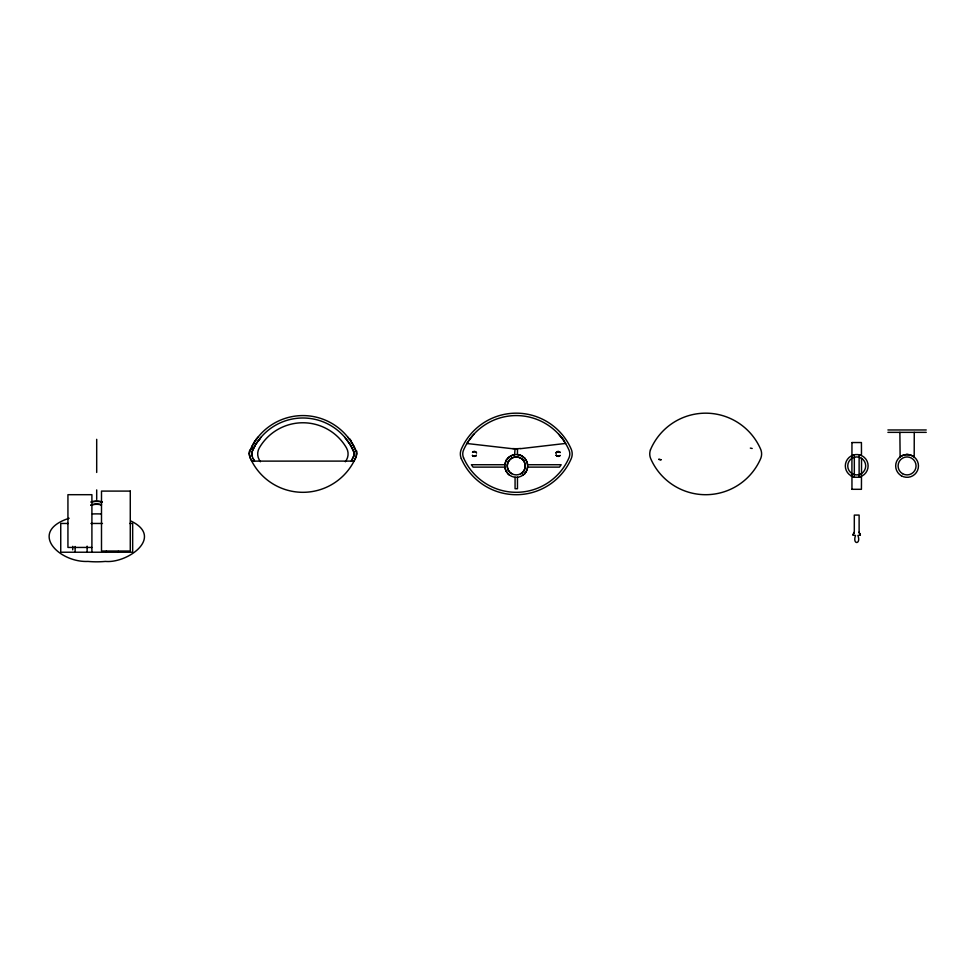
<?xml version="1.0" encoding="UTF-8"?>
<svg xmlns="http://www.w3.org/2000/svg" width="975" height="975" viewBox="0 0 975 975"><rect width="100%" height="100%" fill="white"/><g stroke="black" fill="none" stroke-linecap="round" stroke-linejoin="round"><path stroke-width="1.46" d="M249.368 453.741L249.381 454.216A15.734 8.592 -50.5 0 0 249.393 454.63L249.429 454.972A16.758 8.653 -54.5 0 0 249.515 455.362L249.563 455.837M353.998 454.399L353.803 452.242M249.442 452.814L249.637 451.669M507.353 464.746L507.585 463.6A21.06 12.066 -11.8 0 1 507.804 462.845L507.975 462.455M251.903 452.522L252.354 451.059A55.148 55.148 0 0 1 353.425 451.059A8.824 6.216 26.2 0 1 353.608 451.401A9.372 6.447 28.5 0 1 353.864 452.217L353.937 452.766M353.754 455.825L351.695 460.358A55.148 55.148 0 0 0 353.425 456.812L353.742 455.934A7.191 7.191 0 0 0 353.425 451.059M252.245 451.34L252.038 451.937A7.191 7.191 0 0 0 252.354 456.812A55.148 55.148 0 0 0 254.097 460.444L254.499 461.102M555.982 453.107L556.53 452.242A11.298 2.974 -89.2 0 0 556.396 452.412A5.411 1.45 89.9 0 0 556.006 452.948M355.68 457.592L353.986 461.102L251.806 461.126L251.282 460.115M250.039 450.401L250.173 450.097A57.537 57.537 0 0 1 355.631 450.097L355.753 450.426A10.932 7.483 33.1 0 1 355.899 450.877M505.769 461.516L506.598 459.92M253.39 448.841L255.145 445.563M508.17 462.028L508.901 460.761M251.611 447.025L253.5 443.613M351.658 460.419L351.28 461.102M476.336 455.227L476.3 455.276A9.945 2.633 -89.6 0 1 476.08 455.557L475.69 455.898M466.952 443.503L512.558 448.732M526.098 471.681L524.977 473.265M467.013 443.406L468.695 440.761M523.831 470.791L524.087 470.352A26.849 15.076 12.4 0 0 524.562 469.426L524.745 468.926A28.226 15.88 13.6 0 0 524.952 468.244L525.184 467.098A27.58 15.551 14.4 0 0 525.281 466.355L525.257 466.245A26.106 14.698 15.1 0 0 525.196 465.136M255.962 444.173L257.936 441.2M255.194 440.956L255.706 440.2A29.884 15.527 -51.5 0 1 256.437 438.908M506.951 459.383L508.133 457.957M469.755 439.25L470.767 437.909M256.571 438.994L257.985 437.153M476.202 455.41L476.153 455.471A21.17 4.57 -89.6 0 1 475.849 455.739M259.63 438.933L261.105 437.153M560.125 455.41L560.064 455.471A15.356 4.083 -88.5 0 1 559.528 455.898A24.728 6.545 -88.2 0 1 559.004 456.178M471.607 436.849L473.947 434.143M509.791 459.688L509.438 460.078A9.482 5.582 -22 0 0 509.194 460.456A9.457 5.35 -23.9 0 0 508.877 460.761M559.857 455.691L559.76 455.776A27.117 5.947 -87.3 0 1 559.431 456.02A34.149 7.447 -86.8 0 1 559.138 456.154A41.779 9.104 -86.8 0 1 558.748 456.288A32.468 8.629 -88.6 0 1 558.431 456.324L558.407 456.324A33.808 8.982 -89.1 0 1 557.919 456.312A32.285 8.58 -89.6 0 1 557.627 456.276A29.36 7.788 90 0 1 557.359 456.142A26.447 7.02 89.9 0 1 557.115 456.056L557.03 456.008A18.647 4.948 89.8 0 1 556.676 455.861A20.256 4.363 89.5 0 1 556.457 455.52A10.603 2.815 89.7 0 1 556.335 455.398L556.323 455.386A14.235 3.083 89.7 0 0 556.445 455.52L556.664 455.752A27.641 5.96 89.6 0 0 556.932 455.922L557.03 456.008M508.926 457.214L511.363 455.642M521.82 472.997L522.941 471.949A22.705 12.59 9.6 0 0 523.916 470.815M900.12 456.897L899.876 432.352M510.912 458.701L512.009 458.006A8.068 6.496 -3.7 0 1 512.533 457.714M900.997 456.288L903.203 455.215A7.288 3.059 -3.7 0 1 903.642 455.093L903.606 455.069A7.252 3.4 -1.7 0 1 903.983 454.911L904.605 454.801M556.981 451.888A26.24 5.667 -89.6 0 0 556.542 452.229A16.514 4.375 -89.6 0 1 556.92 451.913L557.066 451.839M473.338 451.742L473.204 451.803A26.337 5.777 -87.4 0 0 472.851 451.986A18.988 4.205 -87.9 0 0 472.546 452.254L472.546 452.315A12.151 3.254 -89 0 1 472.692 452.144L472.851 452.034A19.488 5.168 -88.2 0 1 473.119 451.888L473.204 451.803A37.452 8.153 -86.6 0 1 473.558 451.669L473.594 451.644A27.775 7.361 -88.2 0 0 473.338 451.791M861.486 476.263L861.547 458.335M852.174 455.483L854.356 454.777M861.193 476.397L859.085 477.055M69.14 518.261C27.568 531.728 59.231 562.794 87.982 561.429A95.16 95.16 0 0 0 105.422 561.417C127.713 563.55 164.775 536.957 130.601 520.894M474.935 456.251L474.91 456.263A48.665 10.615 88.8 0 1 474.52 456.3L474.484 456.324A32.236 8.556 89.9 0 0 474.935 456.239L475.032 456.227A28.604 7.581 -89.7 0 0 475.288 456.081L475.508 456.008A20.877 5.533 -89.6 0 0 475.763 455.861M513.143 454.972L513.642 454.837A10.177 8.946 -0.7 0 1 514.593 454.667M514.508 457.104L515.97 456.934A7.8 6.764 0 0 1 517.055 456.958L519.967 457.726M514.593 454.655L515.068 448.89A16.307 6.874 0 0 1 513.801 448.878L513.715 448.817M520.613 448.658L565.549 443.442M906.567 454.545L906.604 454.545A6.057 3.181 0 0 1 907.53 454.569L907.567 454.545M887.908 429.963L926.238 429.963M887.908 432.352L926.238 432.352M852.016 442.54L861.425 442.54L861.486 454.533M852.016 489.304L861.425 489.304L861.486 477.311M68.287 523.465L60.743 523.465L60.743 552.228L132.661 552.228L132.661 523.465L129.651 523.465M90.931 523.465L102.472 523.465M91.906 547.438L67.933 547.438L67.933 494.691L91.906 494.691L91.906 552.228M515.068 448.89L517.469 448.89L517.469 454.594L518.31 454.716A10.177 8.933 0.8 0 1 518.858 454.85L519.833 455.106A10.03 8.446 3.1 0 1 520.784 455.362M750.348 448.098L752.188 448.488M908.322 454.606L908.554 454.63A6.203 3.181 0.3 0 1 909.102 454.63M558.638 451.571L558.541 451.559A33.662 8.946 88.9 0 0 558.139 451.535A49.969 10.908 88.2 0 0 557.81 451.583A33.455 8.885 89.5 0 1 558.127 451.547A48.921 10.664 87 0 1 558.638 451.608L558.882 451.632M909.041 454.703L909.078 454.716A6.691 3.364 0.6 0 1 909.504 454.825A6.727 3.169 1.6 0 1 909.931 454.947L910.114 454.947A7.227 3.327 2 0 1 910.479 455.069M474.898 451.632A32.565 8.653 -89.8 0 0 474.581 451.559A33.833 8.994 -89.2 0 0 474.252 451.535L474.203 451.535A33.15 8.812 -88.8 0 0 473.911 451.583A45.216 9.86 -87 0 0 473.594 451.62A30.859 8.214 -88.9 0 1 473.899 451.547L474.386 451.535A49.469 10.798 -88.1 0 1 474.801 451.571L474.837 451.596A45.63 9.945 -89.1 0 1 475.093 451.644L475.349 451.778A35.124 7.617 -90 0 1 475.593 451.888L475.776 452.034A23.558 5.082 89.7 0 1 475.995 452.193A8.897 2.364 89.7 0 1 476.495 452.875L476.556 453.07M859.085 454.777L861.266 455.483M854.356 477.055L852.223 476.385M474.898 451.608L474.935 451.62A29.311 7.776 89.9 0 1 475.191 451.681L475.227 451.717M910.492 455.057L912.758 456.056A7.715 0.938 23 0 1 913.051 456.361M520.735 455.447L521.491 455.8A9.969 7.678 8.2 0 1 522.478 456.324M851.906 476.239L851.955 442.553M560.125 452.558A9.921 2.645 88.7 0 0 559.991 452.388L559.138 451.717A34.186 7.471 87.1 0 1 559.406 451.754M511.778 473.704A8.994 8.994 0 0 1 511.778 458.14A8.994 8.994 0 0 1 525.257 465.916A8.994 8.994 0 0 1 511.778 473.704L510.51 472.826M475.605 451.913L475.325 451.766A41.706 9.08 -89.4 0 0 475.093 451.62M522.442 456.349L523.222 456.897M913.453 456.483L914.197 457.043L914.257 432.352M521.625 458.701L521.649 458.713A8.482 6.106 10.8 0 1 522.039 459.042L522.624 459.566A9.019 5.947 16 0 1 522.941 459.834M523.234 456.909L524.538 458.092M472.778 455.776L472.875 455.849A26.386 5.777 87.1 0 0 473.021 455.934L473.253 456.081A37.574 8.178 86.7 0 0 473.582 456.202L473.692 456.251A44.448 9.689 86.9 0 0 473.899 456.312L474.484 456.324A33.711 8.958 89.2 0 1 474.021 456.324L473.935 456.3A31.785 8.434 88.4 0 1 473.728 456.227L473.497 456.19A25.642 6.801 88.3 0 1 473.216 456.044L473.021 455.959A17.855 4.753 88.6 0 1 472.778 455.776L472.692 455.703A16.331 3.607 87.8 0 1 472.497 455.435M508.56 474.313L507.878 473.618A36.989 17.684 -11.7 0 1 507.378 472.948M476.007 452.242L476.08 452.315A13.297 2.888 90 0 1 476.288 452.473M472.412 455.423A9.506 2.559 89.3 0 0 472.534 455.569L472.619 455.63M558.614 434.155L559.041 434.631A13.65 3.327 48 0 1 560.113 435.715M344.675 437.153L349.818 444.173M560.016 435.74L561.503 437.568A12.163 2.218 48.7 0 1 561.868 437.946M347.795 437.153L349.184 438.957M563.465 440.212L565.524 443.381M350.963 441.517L352.024 443.186M350.598 445.477L351.512 447.123M506.452 471.681L505.611 469.938A46.739 23.059 -20.2 0 1 505.318 469.024L505.282 468.89A45.983 22.657 -21.2 0 1 505.111 468.073M524.062 461.443L524.867 463.296A22.096 12.578 12.7 0 1 525.05 463.978A24.07 13.626 13.7 0 1 525.245 465.087L525.232 465.136M254.085 460.358L253.183 458.555M251.696 460.931L251.721 460.98A23.047 0.658 68.1 0 1 251.647 461.199M354.157 447.025L355.607 450.097A9.592 9.592 0 0 1 355.631 457.775A57.537 57.537 0 0 1 250.148 457.775L249.758 456.629M508.292 470.072L507.585 468.244A28.336 15.953 -14.5 0 1 507.475 467.744L507.353 467.098A27.556 15.515 -15 0 1 507.268 466.367A26.142 14.747 -14.5 0 1 507.28 465.197L507.317 465.136A24.777 13.991 -14.3 0 1 507.427 464.746M352.328 448.732L352.804 449.719M556.152 455.13A6.289 1.365 89.7 0 1 556.055 454.947L556.091 455.02A5.594 1.499 -90 0 0 556.213 455.276M250.88 459.298L250.185 457.775A9.592 9.592 0 0 1 250.148 450.097M526.902 461.833L527.243 462.881A32.224 16.234 17.2 0 1 527.414 463.661L527.597 464.722L561.186 464.722L559.479 467.122L527.597 467.122A11.383 11.383 0 0 1 509.572 475.13A11.383 11.383 0 0 1 511.643 455.52A11.383 11.383 0 0 1 527.597 467.122A44.838 22.096 20.9 0 1 527.378 468.463L527.353 468.548A46.434 22.913 20.3 0 1 527.097 469.487A46.751 23.059 19.5 0 1 526.744 470.389L526.549 470.827A45.496 22.401 18 0 1 526.147 471.656M505.087 468.073L504.94 467.122L473.058 467.122L471.364 464.722L504.94 464.722L505.099 463.722A32.772 16.441 -17.8 0 1 505.379 462.845L505.452 462.369A28.092 14.442 -14.8 0 1 505.708 461.528M251.794 454.533L251.806 453.18A10.664 6.935 -34.3 0 1 251.842 452.546M860.316 535.129L857.915 535.446C861.4 544.696 852.113 544.964 855.526 535.446L853.125 535.129A3.4 2.742 0.1 0 1 853.71 533.544A3.4 2.742 0.1 0 0 854.307 531.96L854.319 515.092L859.121 515.068L859.121 531.96A3.4 2.742 0.1 0 0 859.706 533.544A3.4 2.742 0 0 1 860.303 535.129A2.401 2.401 0 0 0 859.718 533.544A2.401 2.401 0 0 1 859.121 532.118M859.121 456.056L859.121 475.788M854.319 456.056L854.319 475.788M851.955 477.311L851.955 489.292M517.469 477.25L517.469 488.731L516.25 488.743L515.068 488.731L515.068 477.25M118.28 551.326L118.28 552.228M106.287 551.228L106.287 552.228M96.696 439.323L96.696 472.448M96.696 489.913L96.696 499.48M87.116 546.171L87.116 552.228M75.124 546.463L75.124 552.228M72.723 546.329L72.723 549.839M90.748 505.111A17.026 17.026 0 0 1 101.498 504.733M90.833 505.342A16.782 16.782 0 0 1 101.424 504.965M91.15 502.162A19.707 19.707 0 0 1 102.253 502.162M91.077 501.93A19.951 19.951 0 0 1 102.326 501.93M92.393 513.971A95.16 95.16 0 0 1 101.01 513.971M345.382 461.76A50.347 50.347 0 0 0 346.491 459.932A11.992 11.992 0 0 0 346.491 447.939A50.347 50.347 0 0 0 259.289 447.939A11.992 11.992 0 0 0 259.289 459.932A50.347 50.347 0 0 0 260.398 461.76M252.428 451.011A23.485 6.435 -55.8 0 1 253.451 448.805M254.853 445.575A25.691 10.786 -51.4 0 1 255.694 444.161M258.192 441.322A30.079 15.966 -49.7 0 1 259.862 439.091M349.867 444.173A25.667 10.603 51.6 0 1 350.647 445.477M351.731 447.184A24.253 8.373 53.4 0 1 352.56 448.817M353.072 449.877A23.376 6.374 55.8 0 1 353.681 451.242M354.217 454.63A14.272 8.495 43.9 0 1 353.913 455.91M253.914 461.212A24.667 2.377 73.6 0 1 253.317 460.444M252.354 456.324A15.783 8.86 -51.2 0 1 252.086 455.203M252.05 455.24A13.955 8.117 -46.7 0 1 251.964 454.435M254.195 442.15A28.092 13.431 -51.9 0 1 255.023 440.895M253.744 443.649A26.861 11.468 -52.6 0 1 254.609 442.26M251.282 449.451A23.961 6.545 -56.9 0 1 252.659 446.635M249.381 451.705A11.188 7.751 -32.1 0 1 249.734 450.413M249.247 453.789A13.674 8.153 -43.9 0 1 249.295 452.863M249.892 456.434A19.305 8.909 -62.4 0 1 249.722 455.666M356.021 457.214A21.633 9.092 68.4 0 1 355.802 457.75M349.623 438.701A29.323 15.234 51.5 0 1 351.463 441.346M352.182 443.174A26.654 11.505 52.6 0 1 352.767 444.161M352.475 444.21A25.667 9.969 53.4 0 1 353.267 445.599M353.706 445.66A25.033 9.336 53.8 0 1 354.461 447.098M356.704 450.998A12.602 8.361 35.5 0 1 356.874 453.923M356.484 453.777A14.966 8.397 48.4 0 1 356.46 454.411M356.606 454.716A16.709 8.86 52.6 0 1 356.484 455.532M356.387 455.983A19.281 9.141 60.5 0 1 356.168 456.763M556.932 456.068A35.063 7.617 -89.6 0 0 557.188 456.178L557.212 456.105A41.681 9.068 -89.5 0 0 557.456 456.227A46.337 10.103 -88.9 0 0 557.81 456.312M557.834 456.19A49.786 10.871 -88.4 0 0 558.541 456.349L558.736 456.276A29.762 7.898 -88.5 0 0 559.004 456.215M556.944 451.949A25.606 6.776 -89.6 0 1 557.444 451.693A30.944 8.227 89.6 0 1 557.785 451.571A46.215 10.067 89.3 0 0 557.408 451.742A38.683 8.373 -89.9 0 0 557.066 451.949M558.809 451.644A41.632 9.055 86.5 0 1 559.114 451.766A28.433 7.544 88.4 0 0 558.882 451.62M559.333 451.937A21.657 5.716 87.7 0 1 559.577 452.107M559.601 451.9A17.526 4.692 89.2 0 1 559.772 452.022M472.765 455.642A13.687 3.632 88.6 0 1 472.631 455.496M475.654 455.8A33.93 7.312 -89.5 0 1 475.361 455.995A40.95 8.885 89.9 0 1 475.032 456.178M469.292 440.164A10.238 0.853 -51.8 0 1 469.901 439.311M470.876 437.872A12.09 2.218 -48.6 0 1 471.681 436.849M520.492 448.476A16.319 6.52 -0.2 0 1 512.618 448.561M506.963 472.388A43.339 21.182 -15.6 0 1 506.488 471.668M509.194 474.971A27.934 12.846 -7.8 0 1 508.462 474.337M523.514 474.593A26.008 11.737 6.3 0 1 522.917 475.057M525.159 473.314A34.04 16.197 11.1 0 1 524.221 474.374M526.829 461.821A26.398 13.662 14.2 0 0 526.463 461.017L525.281 458.957A10.286 5.021 27.6 0 0 525.098 458.64M521.869 473.107A12.602 6.606 3.8 0 1 520.796 473.85M510.376 472.851A17.989 9.738 -6.4 0 1 509.584 472.058M509.364 471.644A23.315 12.882 -9.1 0 1 508.706 470.742A25.935 14.527 -11.8 0 1 508.268 470.084M524.708 458.055A10.298 5.716 23.1 0 1 525.123 458.53M506.305 459.993A10.798 4.448 -32.9 0 1 506.647 459.444M508.255 457.994A10.116 6.155 -19.4 0 1 509.035 457.287M511.436 455.739A10.055 8.214 -4.9 0 1 512.765 455.215M523.953 460.931A10.067 5.253 27.7 0 1 524.258 461.443M519.992 457.689A8.044 6.423 4.3 0 1 520.796 458.104M510.876 458.701A8.482 6.143 -10.5 0 0 510.473 459.018L510.217 459.274A8.873 5.838 -16.1 0 0 509.84 459.712M508.133 462.394A11.091 4.375 -38.7 0 1 508.328 461.967M513.155 457.592A7.922 6.545 -2.2 0 1 513.983 457.324A7.788 6.459 -1.6 0 1 514.544 457.214M523.331 460.456A9.628 5.302 25.2 0 1 523.66 460.907M562.331 438.202A11.042 1.804 49.1 0 1 563.977 440.517M906.116 454.533A6.191 3.364 0.1 0 1 908.054 454.533M905.617 454.703A6.203 3.022 -0.9 0 0 905.141 454.777A6.74 3.364 -0.7 0 0 904.666 454.874M900.352 456.592A7.715 1.06 -21.6 0 1 900.632 456.398M854.319 532.118A2.401 2.401 0 0 1 853.722 533.544A2.401 2.401 0 0 0 853.125 535.129M650.435 449.914L650.422 449.962A11.992 11.992 0 0 0 650.544 458.238L650.934 459.176A59.938 59.938 0 0 0 760.256 459.53L760.939 457.909A11.992 11.992 0 0 0 760.817 449.621L760.427 448.719A59.938 59.938 0 0 0 650.947 448.671L650.435 449.914M130.272 491.095L101.498 491.095L101.498 551.033L130.272 551.033L130.272 491.095M661.001 459.761L658.807 459.347L661.001 459.761M463.539 457.775A57.537 57.537 0 0 0 569.01 457.775A9.592 9.592 0 0 0 569.01 450.097A57.537 57.537 0 0 0 463.539 450.097A9.592 9.592 0 0 0 463.539 457.775M461.333 458.725A59.938 59.938 0 0 0 571.204 458.725A11.992 11.992 0 0 0 571.204 449.134A59.938 59.938 0 0 0 461.333 449.134A11.992 11.992 0 0 0 461.333 458.725M902.57 473.704A8.994 8.994 0 0 0 916.061 465.916A8.994 8.994 0 0 0 902.57 458.14A8.994 8.994 0 0 0 902.57 473.704M901.375 475.788A11.383 11.383 0 0 0 918.462 465.916A11.383 11.383 0 0 0 901.375 456.056A11.383 11.383 0 0 0 901.375 475.788M851.029 475.788A11.383 11.383 0 0 0 868.116 465.916A11.383 11.383 0 0 0 851.029 456.056A11.383 11.383 0 0 0 851.029 475.788M852.223 473.704A8.994 8.994 0 0 0 865.715 465.916A8.994 8.994 0 0 0 852.223 458.14A8.994 8.994 0 0 0 852.223 473.704"/></g></svg>
